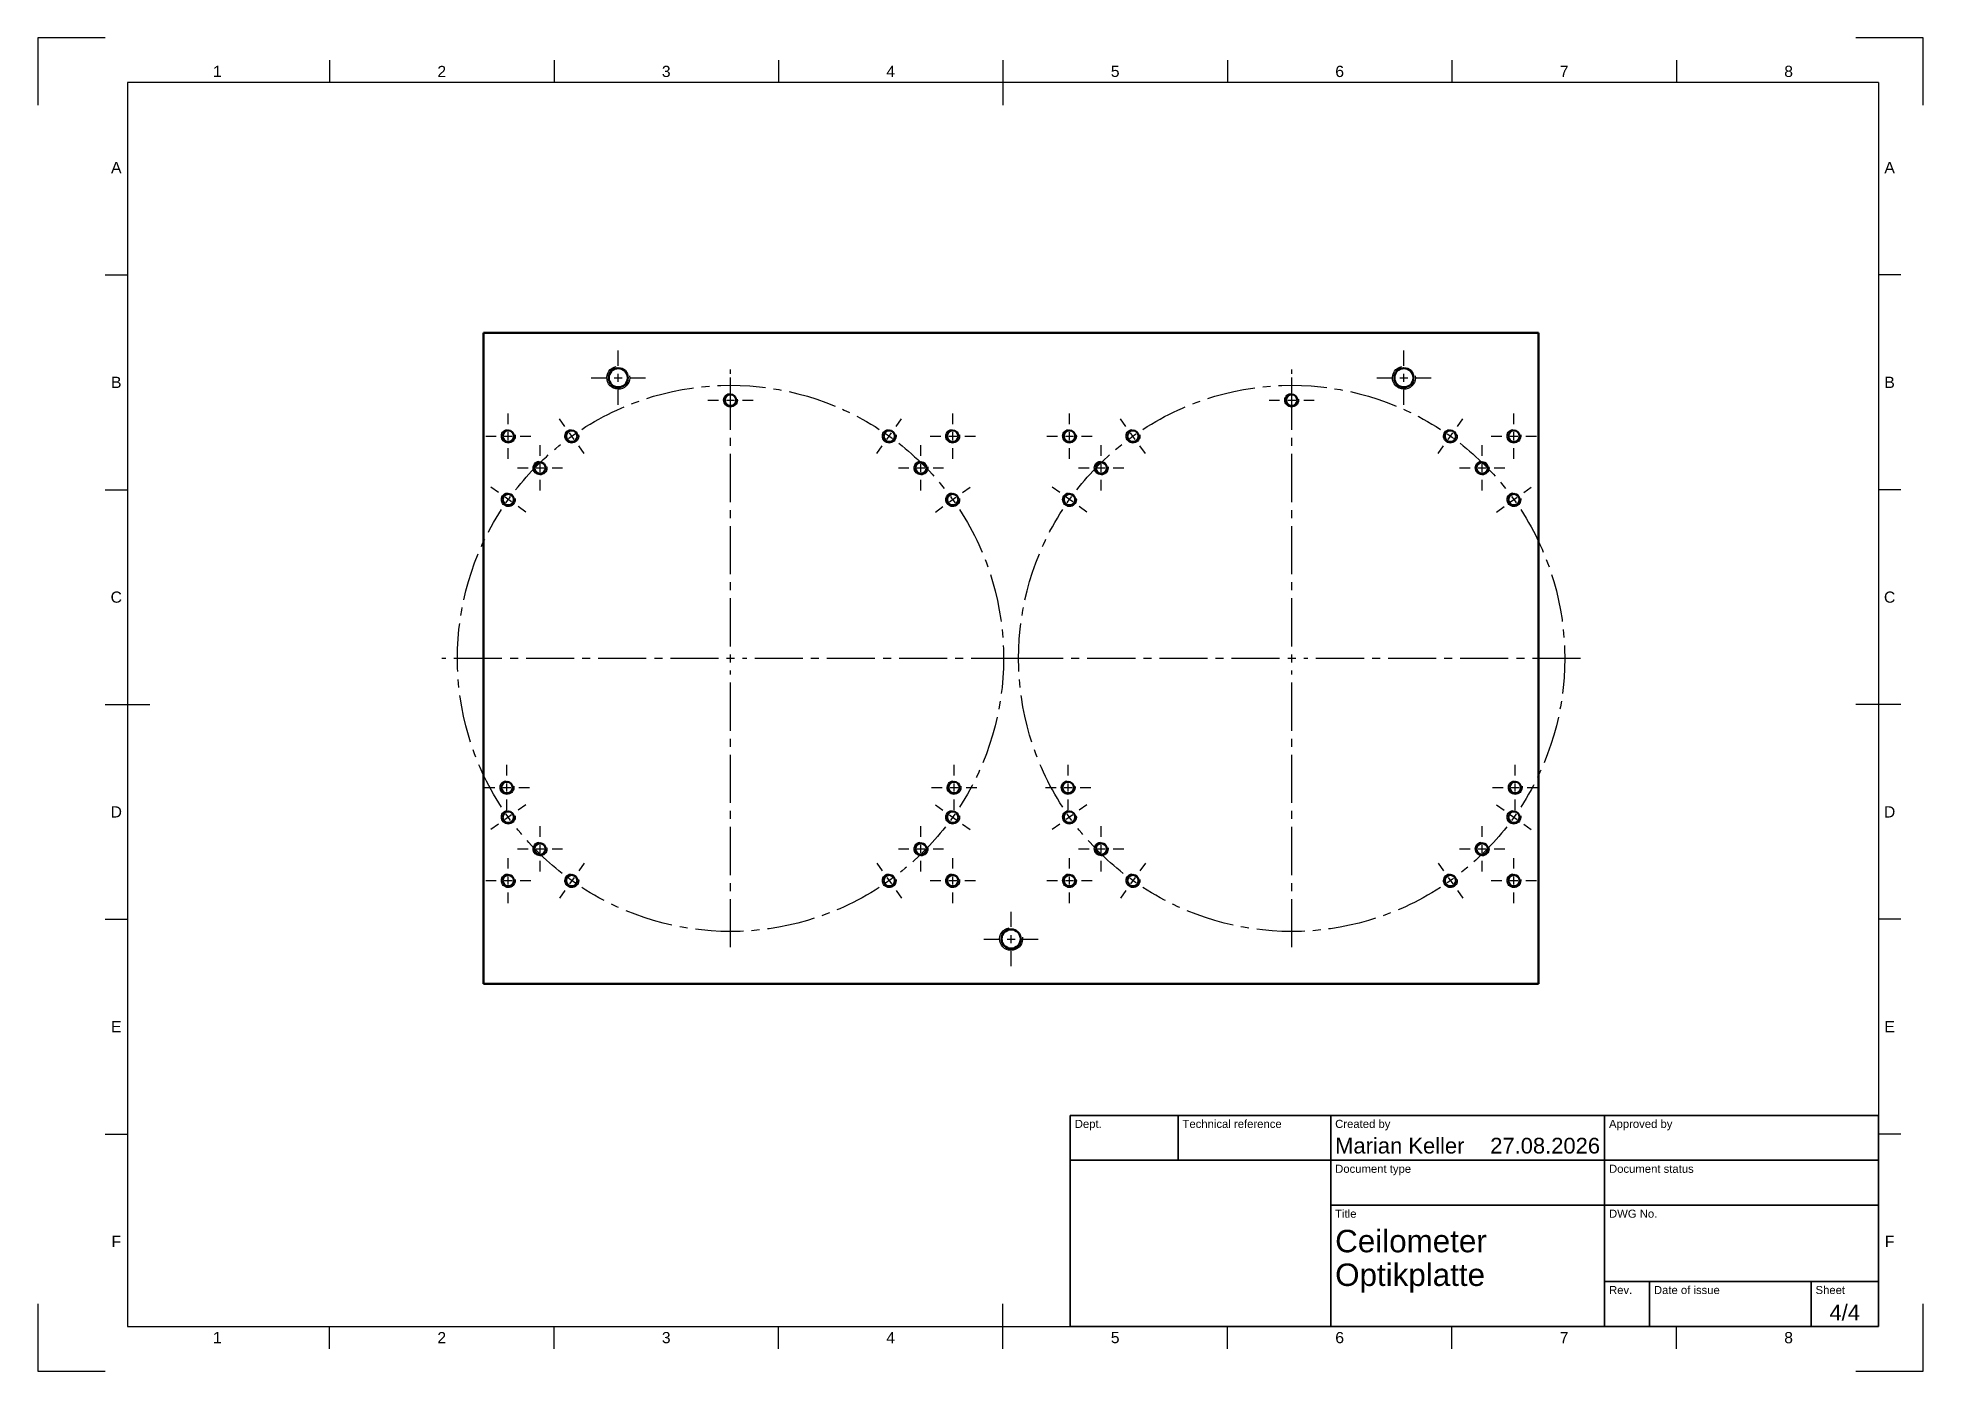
# Model space of a CAD drawing. Header units: millimetres. Extents: x 0 to 420, y 0 to 297.
import ezdxf
from ezdxf.enums import TextEntityAlignment as Align

# ---------------------------------------------------------------- set-up
doc = ezdxf.new("R2010")
doc.units = ezdxf.units.MM
doc.header["$LTSCALE"] = 0.75
doc.linetypes.add('CENTER2', pattern=[28.575, 19.05, -3.175, 3.175, -3.175])
for name, color, linetype, lineweight in [('BORDER', 7, 'Continuous', 25), ('Smart Centers', 7, 'CENTER2', 25), ('TITLEBLOCK', 7, 'Continuous', 35), ('Visible', 7, 'Continuous', 50), ('Visible Narrow', 7, 'Continuous', 25)]:
    doc.layers.add(name, color=color, linetype=linetype, lineweight=lineweight)
doc.styles.add('FusionTitle', font='arial.ttf')

# ---------------------------------------------------------------- blocks, each defined once
blk = doc.blocks.new('ISO_TITLEBLOCK')
at = {"layer": 'TITLEBLOCK'}
for p, q in [((0, 47), (-180, 47)), ((-180, 47), (-180, 0)), ((-156, 37), (-156, 47)), ((-122, 0), (-122, 47)), ((-61, 0), (-61, 47)), ((0, 0), (0, 47)), ((-180, 37), (0, 37)), ((-122, 27), (0, 27)), ((-61, 10), (0, 10)), ((-51, 0), (-51, 10)), ((-15, 0), (-15, 10)), ((-180, 0), (0, 0))]:
    blk.add_line(p, q, dxfattribs=at)
at = {"layer": 'TITLEBLOCK', "style": 'FusionTitle'}
for s, p in [('Dept.', (-179, 46)), ('Technical reference', (-155, 46)), ('Created by', (-121, 46)), ('Approved by', (-60, 46)), ('Document type', (-121, 36)), ('Document status', (-60, 36)), ('Title', (-121, 26)), ('DWG No.', (-60, 26)), ('Rev.', (-60, 9)), ('Date of issue', (-50, 9)), ('Sheet', (-14, 9))]:
    blk.add_text(s, height=1.8, dxfattribs=at).set_placement(p, align=Align.TOP_LEFT)
for tag, height, p in [('DEPT', 3.5, (-179, 42)), ('TECHNICAL_REFERENCE', 3.5, (-155, 42)), ('CREATED_BY', 3.5, (-121, 42)), ('APPROVED_BY', 3.5, (-60, 42)), ('DOCUMENT_TYPE', 3.5, (-121, 32)), ('DOCUMENT_STATUS', 3.5, (-60, 32)), ('TITLE_1', 5, (-121, 21.5)), ('TITLE_2', 5, (-121, 14)), ('TITLE_3', 5, (-121, 6.5)), ('DATE_OF_ISSUE', 3.5, (-50, 5))]:
    blk.add_attdef(tag, text='', height=height, dxfattribs=at).set_placement(p, align=Align.TOP_LEFT)
for tag, p in [('CREATED_DATE', (-62, 42)), ('APPROVED_DATE', (-0.99, 42))]:
    blk.add_attdef(tag, text='', height=3.5, dxfattribs=at).set_placement(p, align=Align.TOP_RIGHT)
for tag, height, p in [('DRAWING_NUMBER', 5, (-30.5, 19.75)), ('REV', 3.5, (-56, 4.85)), ('SHEET', 3.5, (-7.5, 4.85))]:
    blk.add_attdef(tag, text='', height=height, dxfattribs=at).set_placement(p, align=Align.TOP_CENTER)
blk = doc.blocks.new('ISO_A3_SHEET')
at = {"layer": 'BORDER'}
for p, q in [((65, 292), (65, 287)), ((115, 292), (115, 287)), ((165, 292), (165, 287)), ((215, 292), (215, 282)), ((265, 292), (265, 287)), ((315, 292), (315, 287)), ((365, 292), (365, 287)), ((410, 287), (20, 287)), ((20, 287), (20, 10)), ((410, 287), (410, 10)), ((15, 244.16666), (20, 244.16666)), ((415, 244.16666), (410, 244.16666)), ((15, 196.33333), (20, 196.33333)), ((415, 196.33333), (410, 196.33333)), ((15, 148.5), (25, 148.5)), ((415, 148.5), (405, 148.5)), ((15, 100.66667), (20, 100.66667)), ((415, 100.66667), (410, 100.66667)), ((15, 52.83334), (20, 52.83334)), ((415, 52.83334), (410, 52.83334)), ((215, 5), (215, 15)), ((20, 10), (410, 10)), ((65, 5), (65, 10)), ((115, 5), (115, 10)), ((165, 5), (165, 10)), ((265, 5), (265, 10)), ((315, 5), (315, 10)), ((365, 5), (365, 10))]:
    blk.add_line(p, q, dxfattribs=at)
at = {"layer": 'Defpoints'}
for p, q in [((15, 297), (0, 297)), ((0, 297), (0, 282)), ((420, 297), (405, 297)), ((420, 282), (420, 297)), ((0, 15), (0, 0)), ((420, 0), (420, 15)), ((0, 0), (15, 0)), ((405, 0), (420, 0))]:
    blk.add_line(p, q, dxfattribs=at)
at = {"layer": 'BORDER', "style": 'FusionTitle'}
for s, p in [('1', (40, 289.5)), ('2', (90, 289.5)), ('3', (140, 289.5)), ('4', (190, 289.5)), ('5', (240, 289.5)), ('6', (290, 289.5)), ('7', (340, 289.5)), ('8', (390, 289.5)), ('A', (17.5, 268.08333)), ('A', (412.5, 268.08333)), ('B', (17.5, 220.25)), ('B', (412.5, 220.25)), ('C', (17.5, 172.41667)), ('C', (412.5, 172.41667)), ('D', (17.5, 124.58334)), ('D', (412.5, 124.58334)), ('E', (17.5, 76.75001)), ('E', (412.5, 76.75001)), ('F', (17.5, 28.91668)), ('F', (412.5, 28.91668)), ('1', (40, 7.5)), ('2', (90, 7.5)), ('3', (140, 7.5)), ('4', (190, 7.5)), ('5', (240, 7.5)), ('6', (290, 7.5)), ('7', (340, 7.5)), ('8', (390, 7.5))]:
    blk.add_text(s, height=2.5, dxfattribs=at).set_placement(p, align=Align.MIDDLE)
blk = doc.blocks.new('*U4')
at = {"layer": 'Smart Centers', "color": 0, "ltscale": 0.75, "transparency": 16777216}
for p, q in [((0, 2.678906), (0, 5.03675)), ((-5.03675, 0), (-2.678906, 0)), ((2.678906, 0), (5.03675, 0)), ((0, -5.03675), (0, -2.678906))]:
    blk.add_line(p, q, dxfattribs=at)
at = {"layer": 'Smart Centers', "color": 0, "linetype": 'Continuous', "ltscale": 0.75, "transparency": 16777216}
for p, q in [((-0.892969, 0), (0.892969, 0)), ((0, -0.892969), (0, 0.892969))]:
    blk.add_line(p, q, dxfattribs=at)
blk = doc.blocks.new('*U5')
at = {"layer": 'Smart Centers', "color": 0, "ltscale": 0.75, "transparency": 16777216}
for p, q in [((0, 2.678906), (0, 5.03675)), ((-5.03675, 0), (-2.678906, 0)), ((2.678906, 0), (5.03675, 0)), ((0, -5.03675), (0, -2.678906))]:
    blk.add_line(p, q, dxfattribs=at)
at = {"layer": 'Smart Centers', "color": 0, "linetype": 'Continuous', "ltscale": 0.75, "transparency": 16777216}
for p, q in [((-0.892969, 0), (0.892969, 0)), ((0, -0.892969), (0, 0.892969))]:
    blk.add_line(p, q, dxfattribs=at)
blk = doc.blocks.new('*U6')
at = {"layer": 'Smart Centers', "color": 0, "ltscale": 0.75, "transparency": 16777216}
for p, q in [((0, 2.678906), (0, 5.03675)), ((-5.03675, 0), (-2.678906, 0)), ((2.678906, 0), (5.03675, 0)), ((0, -5.03675), (0, -2.678906))]:
    blk.add_line(p, q, dxfattribs=at)
at = {"layer": 'Smart Centers', "color": 0, "linetype": 'Continuous', "ltscale": 0.75, "transparency": 16777216}
for p, q in [((-0.892969, 0), (0.892969, 0)), ((0, -0.892969), (0, 0.892969))]:
    blk.add_line(p, q, dxfattribs=at)
blk = doc.blocks.new('*U7')
at = {"layer": 'Smart Centers', "color": 0, "ltscale": 0.75, "transparency": 16777216}
for p, q in [((0, 2.678906), (0, 5.03675)), ((-5.03675, 0), (-2.678906, 0)), ((2.678906, 0), (5.03675, 0)), ((0, -5.03675), (0, -2.678906))]:
    blk.add_line(p, q, dxfattribs=at)
at = {"layer": 'Smart Centers', "color": 0, "linetype": 'Continuous', "ltscale": 0.75, "transparency": 16777216}
for p, q in [((-0.892969, 0), (0.892969, 0)), ((0, -0.892969), (0, 0.892969))]:
    blk.add_line(p, q, dxfattribs=at)
blk = doc.blocks.new('*U8')
at = {"layer": 'Smart Centers', "color": 0, "ltscale": 0.75, "transparency": 16777216}
for p, q in [((0, 2.678906), (0, 5.03675)), ((-5.03675, 0), (-2.678906, 0)), ((2.678906, 0), (5.03675, 0)), ((0, -5.03675), (0, -2.678906))]:
    blk.add_line(p, q, dxfattribs=at)
at = {"layer": 'Smart Centers', "color": 0, "linetype": 'Continuous', "ltscale": 0.75, "transparency": 16777216}
for p, q in [((-0.892969, 0), (0.892969, 0)), ((0, -0.892969), (0, 0.892969))]:
    blk.add_line(p, q, dxfattribs=at)
blk = doc.blocks.new('*U9')
at = {"layer": 'Smart Centers', "color": 0, "ltscale": 0.75, "transparency": 16777216}
for p, q in [((0, 2.678906), (0, 5.03675)), ((-5.03675, 0), (-2.678906, 0)), ((2.678906, 0), (5.03675, 0)), ((0, -5.03675), (0, -2.678906))]:
    blk.add_line(p, q, dxfattribs=at)
at = {"layer": 'Smart Centers', "color": 0, "linetype": 'Continuous', "ltscale": 0.75, "transparency": 16777216}
for p, q in [((-0.892969, 0), (0.892969, 0)), ((0, -0.892969), (0, 0.892969))]:
    blk.add_line(p, q, dxfattribs=at)
blk = doc.blocks.new('*U10')
at = {"layer": 'Smart Centers', "color": 0, "ltscale": 0.75, "transparency": 16777216}
for p, q in [((0, 2.678906), (0, 5.03675)), ((-5.03675, 0), (-2.678906, 0)), ((2.678906, 0), (5.03675, 0)), ((0, -5.03675), (0, -2.678906))]:
    blk.add_line(p, q, dxfattribs=at)
at = {"layer": 'Smart Centers', "color": 0, "linetype": 'Continuous', "ltscale": 0.75, "transparency": 16777216}
for p, q in [((-0.892969, 0), (0.892969, 0)), ((0, -0.892969), (0, 0.892969))]:
    blk.add_line(p, q, dxfattribs=at)
blk = doc.blocks.new('*U11')
at = {"layer": 'Smart Centers', "color": 0, "ltscale": 0.75, "transparency": 16777216}
for p, q in [((0, 2.678906), (0, 5.03675)), ((-5.03675, 0), (-2.678906, 0)), ((2.678906, 0), (5.03675, 0)), ((0, -5.03675), (0, -2.678906))]:
    blk.add_line(p, q, dxfattribs=at)
at = {"layer": 'Smart Centers', "color": 0, "linetype": 'Continuous', "ltscale": 0.75, "transparency": 16777216}
for p, q in [((-0.892969, 0), (0.892969, 0)), ((0, -0.892969), (0, 0.892969))]:
    blk.add_line(p, q, dxfattribs=at)
blk = doc.blocks.new('*U12')
at = {"layer": 'Smart Centers', "color": 0, "ltscale": 0.75, "transparency": 16777216}
for p, q in [((0, 2.678906), (0, 5.03675)), ((-5.03675, 0), (-2.678906, 0)), ((2.678906, 0), (5.03675, 0)), ((0, -5.03675), (0, -2.678906))]:
    blk.add_line(p, q, dxfattribs=at)
at = {"layer": 'Smart Centers', "color": 0, "linetype": 'Continuous', "ltscale": 0.75, "transparency": 16777216}
for p, q in [((-0.892969, 0), (0.892969, 0)), ((0, -0.892969), (0, 0.892969))]:
    blk.add_line(p, q, dxfattribs=at)
blk = doc.blocks.new('*U13')
at = {"layer": 'Smart Centers', "color": 0, "ltscale": 0.75, "transparency": 16777216}
for p, q in [((0, 2.678906), (0, 5.03675)), ((-5.03675, 0), (-2.678906, 0)), ((2.678906, 0), (5.03675, 0)), ((0, -5.03675), (0, -2.678906))]:
    blk.add_line(p, q, dxfattribs=at)
at = {"layer": 'Smart Centers', "color": 0, "linetype": 'Continuous', "ltscale": 0.75, "transparency": 16777216}
for p, q in [((-0.892969, 0), (0.892969, 0)), ((0, -0.892969), (0, 0.892969))]:
    blk.add_line(p, q, dxfattribs=at)
blk = doc.blocks.new('*U14')
at = {"layer": 'Smart Centers', "color": 0, "ltscale": 0.75, "transparency": 16777216}
for p, q in [((0, 2.678906), (0, 5.03675)), ((-5.03675, 0), (-2.678906, 0)), ((2.678906, 0), (5.03675, 0)), ((0, -5.03675), (0, -2.678906))]:
    blk.add_line(p, q, dxfattribs=at)
at = {"layer": 'Smart Centers', "color": 0, "linetype": 'Continuous', "ltscale": 0.75, "transparency": 16777216}
for p, q in [((-0.892969, 0), (0.892969, 0)), ((0, -0.892969), (0, 0.892969))]:
    blk.add_line(p, q, dxfattribs=at)
blk = doc.blocks.new('*U15')
at = {"layer": 'Smart Centers', "color": 0, "ltscale": 0.75, "transparency": 16777216}
for p, q in [((0, 2.678906), (0, 5.03675)), ((-5.03675, 0), (-2.678906, 0)), ((2.678906, 0), (5.03675, 0)), ((0, -5.03675), (0, -2.678906))]:
    blk.add_line(p, q, dxfattribs=at)
at = {"layer": 'Smart Centers', "color": 0, "linetype": 'Continuous', "ltscale": 0.75, "transparency": 16777216}
for p, q in [((-0.892969, 0), (0.892969, 0)), ((0, -0.892969), (0, 0.892969))]:
    blk.add_line(p, q, dxfattribs=at)
blk = doc.blocks.new('*U16')
at = {"layer": 'Smart Centers', "color": 0, "ltscale": 0.75, "transparency": 16777216}
for p, q in [((0, 2.678906), (0, 5.03675)), ((-5.03675, 0), (-2.678906, 0)), ((2.678906, 0), (5.03675, 0)), ((0, -5.03675), (0, -2.678906))]:
    blk.add_line(p, q, dxfattribs=at)
at = {"layer": 'Smart Centers', "color": 0, "linetype": 'Continuous', "ltscale": 0.75, "transparency": 16777216}
for p, q in [((-0.892969, 0), (0.892969, 0)), ((0, -0.892969), (0, 0.892969))]:
    blk.add_line(p, q, dxfattribs=at)
blk = doc.blocks.new('*U17')
at = {"layer": 'Smart Centers', "color": 0, "ltscale": 0.75, "transparency": 16777216}
for p, q in [((0, 2.678906), (0, 5.03675)), ((-5.03675, 0), (-2.678906, 0)), ((2.678906, 0), (5.03675, 0)), ((0, -5.03675), (0, -2.678906))]:
    blk.add_line(p, q, dxfattribs=at)
at = {"layer": 'Smart Centers', "color": 0, "linetype": 'Continuous', "ltscale": 0.75, "transparency": 16777216}
for p, q in [((-0.892969, 0), (0.892969, 0)), ((0, -0.892969), (0, 0.892969))]:
    blk.add_line(p, q, dxfattribs=at)
blk = doc.blocks.new('*U18')
at = {"layer": 'Smart Centers', "color": 0, "ltscale": 0.75, "transparency": 16777216}
for p, q in [((0, 2.678906), (0, 5.03675)), ((-5.03675, 0), (-2.678906, 0)), ((2.678906, 0), (5.03675, 0)), ((0, -5.03675), (0, -2.678906))]:
    blk.add_line(p, q, dxfattribs=at)
at = {"layer": 'Smart Centers', "color": 0, "linetype": 'Continuous', "ltscale": 0.75, "transparency": 16777216}
for p, q in [((-0.892969, 0), (0.892969, 0)), ((0, -0.892969), (0, 0.892969))]:
    blk.add_line(p, q, dxfattribs=at)
blk = doc.blocks.new('*U19')
at = {"layer": 'Smart Centers', "color": 0, "ltscale": 0.75, "transparency": 16777216}
for p, q in [((0, 2.678906), (0, 5.03675)), ((-5.03675, 0), (-2.678906, 0)), ((2.678906, 0), (5.03675, 0)), ((0, -5.03675), (0, -2.678906))]:
    blk.add_line(p, q, dxfattribs=at)
at = {"layer": 'Smart Centers', "color": 0, "linetype": 'Continuous', "ltscale": 0.75, "transparency": 16777216}
for p, q in [((-0.892969, 0), (0.892969, 0)), ((0, -0.892969), (0, 0.892969))]:
    blk.add_line(p, q, dxfattribs=at)
blk = doc.blocks.new('*U20')
at = {"layer": 'Smart Centers', "color": 0, "ltscale": 0.75, "transparency": 16777216}
for p, q in [((0, 2.678906), (0, 5.03675)), ((-5.03675, 0), (-2.678906, 0)), ((2.678906, 0), (5.03675, 0)), ((0, -5.03675), (0, -2.678906))]:
    blk.add_line(p, q, dxfattribs=at)
at = {"layer": 'Smart Centers', "color": 0, "linetype": 'Continuous', "ltscale": 0.75, "transparency": 16777216}
for p, q in [((-0.892969, 0), (0.892969, 0)), ((0, -0.892969), (0, 0.892969))]:
    blk.add_line(p, q, dxfattribs=at)
blk = doc.blocks.new('*U21')
at = {"layer": 'Smart Centers', "color": 0, "ltscale": 0.75, "transparency": 16777216}
for p, q in [((0, 2.678906), (0, 5.03675)), ((-5.03675, 0), (-2.678906, 0)), ((2.678906, 0), (5.03675, 0)), ((0, -5.03675), (0, -2.678906))]:
    blk.add_line(p, q, dxfattribs=at)
at = {"layer": 'Smart Centers', "color": 0, "linetype": 'Continuous', "ltscale": 0.75, "transparency": 16777216}
for p, q in [((-0.892969, 0), (0.892969, 0)), ((0, -0.892969), (0, 0.892969))]:
    blk.add_line(p, q, dxfattribs=at)
blk = doc.blocks.new('*U22')
at = {"layer": 'Smart Centers', "color": 0, "ltscale": 0.75, "transparency": 16777216}
for p, q in [((0, 2.678906), (0, 5.03675)), ((-5.03675, 0), (-2.678906, 0)), ((2.678906, 0), (5.03675, 0)), ((0, -5.03675), (0, -2.678906))]:
    blk.add_line(p, q, dxfattribs=at)
at = {"layer": 'Smart Centers', "color": 0, "linetype": 'Continuous', "ltscale": 0.75, "transparency": 16777216}
for p, q in [((-0.892969, 0), (0.892969, 0)), ((0, -0.892969), (0, 0.892969))]:
    blk.add_line(p, q, dxfattribs=at)
blk = doc.blocks.new('*U23')
at = {"layer": 'Smart Centers', "color": 0, "ltscale": 0.75, "transparency": 16777216}
for p, q in [((0, 2.678906), (0, 5.03675)), ((-5.03675, 0), (-2.678906, 0)), ((2.678906, 0), (5.03675, 0)), ((0, -5.03675), (0, -2.678906))]:
    blk.add_line(p, q, dxfattribs=at)
at = {"layer": 'Smart Centers', "color": 0, "linetype": 'Continuous', "ltscale": 0.75, "transparency": 16777216}
for p, q in [((-0.892969, 0), (0.892969, 0)), ((0, -0.892969), (0, 0.892969))]:
    blk.add_line(p, q, dxfattribs=at)
blk = doc.blocks.new('*U24')
at = {"layer": 'Smart Centers', "color": 0, "ltscale": 0.75, "transparency": 16777216}
for p, q in [((0, 2.678906), (0, 5.03675)), ((-5.03675, 0), (-2.678906, 0)), ((2.678906, 0), (5.03675, 0)), ((0, -5.03675), (0, -2.678906))]:
    blk.add_line(p, q, dxfattribs=at)
at = {"layer": 'Smart Centers', "color": 0, "linetype": 'Continuous', "ltscale": 0.75, "transparency": 16777216}
for p, q in [((-0.892969, 0), (0.892969, 0)), ((0, -0.892969), (0, 0.892969))]:
    blk.add_line(p, q, dxfattribs=at)
blk = doc.blocks.new('*U25')
at = {"layer": 'Smart Centers', "color": 0, "ltscale": 0.75, "transparency": 16777216}
for p, q in [((0, 2.678906), (0, 5.03675)), ((-5.03675, 0), (-2.678906, 0)), ((2.678906, 0), (5.03675, 0)), ((0, -5.03675), (0, -2.678906))]:
    blk.add_line(p, q, dxfattribs=at)
at = {"layer": 'Smart Centers', "color": 0, "linetype": 'Continuous', "ltscale": 0.75, "transparency": 16777216}
for p, q in [((-0.892969, 0), (0.892969, 0)), ((0, -0.892969), (0, 0.892969))]:
    blk.add_line(p, q, dxfattribs=at)
blk = doc.blocks.new('*U26')
at = {"layer": 'Smart Centers', "color": 0, "ltscale": 0.75, "transparency": 16777216}
for p, q in [((0, 2.678906), (0, 6.0495)), ((-6.0495, 0), (-2.678906, 0)), ((2.678906, 0), (6.0495, 0)), ((0, -6.0495), (0, -2.678906))]:
    blk.add_line(p, q, dxfattribs=at)
at = {"layer": 'Smart Centers', "color": 0, "linetype": 'Continuous', "ltscale": 0.75, "transparency": 16777216}
for p, q in [((-0.892969, 0), (0.892969, 0)), ((0, -0.892969), (0, 0.892969))]:
    blk.add_line(p, q, dxfattribs=at)
blk = doc.blocks.new('*U27')
at = {"layer": 'Smart Centers', "color": 0, "ltscale": 0.75, "transparency": 16777216}
for p, q in [((0, 2.678906), (0, 6.0495)), ((-6.0495, 0), (-2.678906, 0)), ((2.678906, 0), (6.0495, 0)), ((0, -6.0495), (0, -2.678906))]:
    blk.add_line(p, q, dxfattribs=at)
at = {"layer": 'Smart Centers', "color": 0, "linetype": 'Continuous', "ltscale": 0.75, "transparency": 16777216}
for p, q in [((-0.892969, 0), (0.892969, 0)), ((0, -0.892969), (0, 0.892969))]:
    blk.add_line(p, q, dxfattribs=at)
blk = doc.blocks.new('*U28')
at = {"layer": 'Smart Centers', "color": 0, "ltscale": 0.75, "transparency": 16777216}
for p, q in [((0, 2.678906), (0, 6.0495)), ((-6.0495, 0), (-2.678906, 0)), ((2.678906, 0), (6.0495, 0)), ((0, -6.0495), (0, -2.678906))]:
    blk.add_line(p, q, dxfattribs=at)
at = {"layer": 'Smart Centers', "color": 0, "linetype": 'Continuous', "ltscale": 0.75, "transparency": 16777216}
for p, q in [((-0.892969, 0), (0.892969, 0)), ((0, -0.892969), (0, 0.892969))]:
    blk.add_line(p, q, dxfattribs=at)
blk = doc.blocks.new('*U29')
at = {"layer": 'Smart Centers', "color": 0, "ltscale": 0.75, "transparency": 16777216}
for p, q in [((-51.67739, 36.912422), (-53.369829, 38.121306)), ((-45.625121, 32.589372), (-47.317559, 33.798256))]:
    blk.add_line(p, q, dxfattribs=at)
at = {"layer": 'Smart Centers', "color": 0, "linetype": 'Continuous', "ltscale": 0.75, "transparency": 16777216}
blk.add_line((-48.770836, 34.836312), (-50.224113, 35.874367), dxfattribs=at)
at = {"layer": 'Smart Centers', "color": 0, "linetype": 'Continuous', "ltscale": 0.75, "transparency": 16777216, "extrusion": (0, 0, -1)}
blk.add_arc((0, 0), 60.827625, 34.69655, 36.378805, dxfattribs=at)
blk = doc.blocks.new('*U30')
at = {"layer": 'Smart Centers', "color": 0, "ltscale": 0.75, "transparency": 16777216}
for p, q in [((32.589372, -45.625121), (33.798256, -47.317559)), ((36.912422, -51.67739), (38.121306, -53.369829))]:
    blk.add_line(p, q, dxfattribs=at)
at = {"layer": 'Smart Centers', "color": 0, "linetype": 'Continuous', "ltscale": 0.75, "transparency": 16777216}
blk.add_line((34.836312, -48.770836), (35.874367, -50.224113), dxfattribs=at)
at = {"layer": 'Smart Centers', "color": 0, "linetype": 'Continuous', "ltscale": 0.75, "transparency": 16777216, "extrusion": (0, 0, -1)}
blk.add_arc((0, 0), 60.827625, 233.621195, 235.30345, dxfattribs=at)
blk = doc.blocks.new('*U31')
at = {"layer": 'Smart Centers', "color": 0, "ltscale": 0.75, "transparency": 16777216}
for p, q in [((36.912422, 51.67739), (38.121306, 53.369829)), ((32.589372, 45.625121), (33.798256, 47.317559))]:
    blk.add_line(p, q, dxfattribs=at)
at = {"layer": 'Smart Centers', "color": 0, "linetype": 'Continuous', "ltscale": 0.75, "transparency": 16777216}
blk.add_line((34.836312, 48.770836), (35.874367, 50.224113), dxfattribs=at)
at = {"layer": 'Smart Centers', "color": 0, "linetype": 'Continuous', "ltscale": 0.75, "transparency": 16777216, "extrusion": (0, 0, -1)}
blk.add_arc((0, 0), 60.827625, 124.69655, 126.378805, dxfattribs=at)
blk = doc.blocks.new('*U32')
at = {"layer": 'Smart Centers', "color": 0, "ltscale": 0.75, "transparency": 16777216}
for p, q in [((-36.912422, 51.67739), (-38.121306, 53.369829)), ((-32.589372, 45.625121), (-33.798256, 47.317559))]:
    blk.add_line(p, q, dxfattribs=at)
at = {"layer": 'Smart Centers', "color": 0, "linetype": 'Continuous', "ltscale": 0.75, "transparency": 16777216}
blk.add_line((-34.836312, 48.770836), (-35.874367, 50.224113), dxfattribs=at)
at = {"layer": 'Smart Centers', "color": 0, "linetype": 'Continuous', "ltscale": 0.75, "transparency": 16777216, "extrusion": (0, 0, -1)}
blk.add_arc((0, 0), 60.827625, 53.621195, 55.30345, dxfattribs=at)
blk = doc.blocks.new('*U33')
at = {"layer": 'Smart Centers', "color": 0, "ltscale": 0.75, "transparency": 16777216}
for p, q in [((-45.625121, -32.589372), (-47.317559, -33.798256)), ((-51.67739, -36.912422), (-53.369829, -38.121306))]:
    blk.add_line(p, q, dxfattribs=at)
at = {"layer": 'Smart Centers', "color": 0, "linetype": 'Continuous', "ltscale": 0.75, "transparency": 16777216}
blk.add_line((-48.770836, -34.836312), (-50.224113, -35.874367), dxfattribs=at)
at = {"layer": 'Smart Centers', "color": 0, "linetype": 'Continuous', "ltscale": 0.75, "transparency": 16777216, "extrusion": (0, 0, -1)}
blk.add_arc((0, 0), 60.827625, 323.621195, 325.30345, dxfattribs=at)
blk = doc.blocks.new('*U34')
at = {"layer": 'Smart Centers', "color": 0, "ltscale": 0.75, "transparency": 16777216}
for p, q in [((-32.589372, -45.625121), (-33.798256, -47.317559)), ((-36.912422, -51.67739), (-38.121306, -53.369829))]:
    blk.add_line(p, q, dxfattribs=at)
at = {"layer": 'Smart Centers', "color": 0, "linetype": 'Continuous', "ltscale": 0.75, "transparency": 16777216}
blk.add_line((-34.836312, -48.770836), (-35.874367, -50.224113), dxfattribs=at)
at = {"layer": 'Smart Centers', "color": 0, "linetype": 'Continuous', "ltscale": 0.75, "transparency": 16777216, "extrusion": (0, 0, -1)}
blk.add_arc((0, 0), 60.827625, 304.69655, 306.378805, dxfattribs=at)
blk = doc.blocks.new('*U35')
at = {"layer": 'Smart Centers', "color": 0, "ltscale": 0.75, "transparency": 16777216}
for p, q in [((51.67739, 36.912422), (53.369829, 38.121306)), ((45.625121, 32.589372), (47.317559, 33.798256))]:
    blk.add_line(p, q, dxfattribs=at)
at = {"layer": 'Smart Centers', "color": 0, "linetype": 'Continuous', "ltscale": 0.75, "transparency": 16777216}
blk.add_line((48.770836, 34.836312), (50.224113, 35.874367), dxfattribs=at)
at = {"layer": 'Smart Centers', "color": 0, "linetype": 'Continuous', "ltscale": 0.75, "transparency": 16777216, "extrusion": (0, 0, -1)}
blk.add_arc((0, 0), 60.827625, 143.621195, 145.30345, dxfattribs=at)
blk = doc.blocks.new('*U36')
at = {"layer": 'Smart Centers', "color": 0, "ltscale": 0.75, "transparency": 16777216}
for p, q in [((45.625121, -32.589372), (47.317559, -33.798256)), ((51.67739, -36.912422), (53.369829, -38.121306))]:
    blk.add_line(p, q, dxfattribs=at)
at = {"layer": 'Smart Centers', "color": 0, "linetype": 'Continuous', "ltscale": 0.75, "transparency": 16777216}
blk.add_line((48.770836, -34.836312), (50.224113, -35.874367), dxfattribs=at)
at = {"layer": 'Smart Centers', "color": 0, "linetype": 'Continuous', "ltscale": 0.75, "transparency": 16777216, "extrusion": (0, 0, -1)}
blk.add_arc((0, 0), 60.827625, 214.69655, 216.378805, dxfattribs=at)
blk = doc.blocks.new('*U37')
at = {"layer": 'Smart Centers', "color": 0, "ltscale": 0.75, "transparency": 16777216}
for p, q in [((0, 2.678906), (0, 64.327625)), ((-2.678906, 0), (-64.327625, 0)), ((64.327625, 0), (2.678906, 0)), ((0, -64.327625), (0, -2.678906))]:
    blk.add_line(p, q, dxfattribs=at)
at = {"layer": 'Smart Centers', "color": 0, "linetype": 'Continuous', "ltscale": 0.75, "transparency": 16777216}
for p, q in [((0.892969, 0), (-0.892969, 0)), ((0, -0.892969), (0, 0.892969))]:
    blk.add_line(p, q, dxfattribs=at)
blk = doc.blocks.new('*U38')
at = {"layer": 'Smart Centers', "color": 0, "ltscale": 0.75, "transparency": 16777216, "extrusion": (0, 0, -1)}
for start, end in [(56.9859, 123.0141), (38.0612, 51.9388), (128.0612, 141.9388), (326.9859, 33.0141), (146.9859, 213.0141), (308.0612, 321.9388), (218.0612, 231.9388), (236.9859, 303.0141)]:
    blk.add_arc((0, 0), 60.83, start, end, dxfattribs=at)
at = {"layer": 'Smart Centers', "color": 0, "ltscale": 0.75, "transparency": 16777216}
for name in ['*U37', '*U32', '*U31', '*U29', '*U35', '*U33', '*U36', '*U34', '*U30']:
    blk.add_blockref(name, (0, 0), dxfattribs=at)
blk = doc.blocks.new('*U39')
at = {"layer": 'Smart Centers', "color": 0, "ltscale": 0.75, "transparency": 16777216}
for p, q in [((-45.625121, -32.589372), (-47.317559, -33.798256)), ((-51.67739, -36.912422), (-53.369829, -38.121306))]:
    blk.add_line(p, q, dxfattribs=at)
at = {"layer": 'Smart Centers', "color": 0, "linetype": 'Continuous', "ltscale": 0.75, "transparency": 16777216}
blk.add_line((-48.770836, -34.836312), (-50.224113, -35.874367), dxfattribs=at)
at = {"layer": 'Smart Centers', "color": 0, "linetype": 'Continuous', "ltscale": 0.75, "transparency": 16777216, "extrusion": (0, 0, -1)}
blk.add_arc((0, 0), 60.827625, 323.621195, 325.30345, dxfattribs=at)
blk = doc.blocks.new('*U40')
at = {"layer": 'Smart Centers', "color": 0, "ltscale": 0.75, "transparency": 16777216}
for p, q in [((-32.589372, -45.625121), (-33.798256, -47.317559)), ((-36.912422, -51.67739), (-38.121306, -53.369829))]:
    blk.add_line(p, q, dxfattribs=at)
at = {"layer": 'Smart Centers', "color": 0, "linetype": 'Continuous', "ltscale": 0.75, "transparency": 16777216}
blk.add_line((-34.836312, -48.770836), (-35.874367, -50.224113), dxfattribs=at)
at = {"layer": 'Smart Centers', "color": 0, "linetype": 'Continuous', "ltscale": 0.75, "transparency": 16777216, "extrusion": (0, 0, -1)}
blk.add_arc((0, 0), 60.827625, 304.69655, 306.378805, dxfattribs=at)
blk = doc.blocks.new('*U41')
at = {"layer": 'Smart Centers', "color": 0, "ltscale": 0.75, "transparency": 16777216}
for p, q in [((45.625121, -32.589372), (47.317559, -33.798256)), ((51.67739, -36.912422), (53.369829, -38.121306))]:
    blk.add_line(p, q, dxfattribs=at)
at = {"layer": 'Smart Centers', "color": 0, "linetype": 'Continuous', "ltscale": 0.75, "transparency": 16777216}
blk.add_line((48.770836, -34.836312), (50.224113, -35.874367), dxfattribs=at)
at = {"layer": 'Smart Centers', "color": 0, "linetype": 'Continuous', "ltscale": 0.75, "transparency": 16777216, "extrusion": (0, 0, -1)}
blk.add_arc((0, 0), 60.827625, 214.69655, 216.378805, dxfattribs=at)
blk = doc.blocks.new('*U42')
at = {"layer": 'Smart Centers', "color": 0, "ltscale": 0.75, "transparency": 16777216}
for p, q in [((-51.67739, 36.912422), (-53.369829, 38.121306)), ((-45.625121, 32.589372), (-47.317559, 33.798256))]:
    blk.add_line(p, q, dxfattribs=at)
at = {"layer": 'Smart Centers', "color": 0, "linetype": 'Continuous', "ltscale": 0.75, "transparency": 16777216}
blk.add_line((-48.770836, 34.836312), (-50.224113, 35.874367), dxfattribs=at)
at = {"layer": 'Smart Centers', "color": 0, "linetype": 'Continuous', "ltscale": 0.75, "transparency": 16777216, "extrusion": (0, 0, -1)}
blk.add_arc((0, 0), 60.827625, 34.69655, 36.378805, dxfattribs=at)
blk = doc.blocks.new('*U43')
at = {"layer": 'Smart Centers', "color": 0, "ltscale": 0.75, "transparency": 16777216}
for p, q in [((51.67739, 36.912422), (53.369829, 38.121306)), ((45.625121, 32.589372), (47.317559, 33.798256))]:
    blk.add_line(p, q, dxfattribs=at)
at = {"layer": 'Smart Centers', "color": 0, "linetype": 'Continuous', "ltscale": 0.75, "transparency": 16777216}
blk.add_line((48.770836, 34.836312), (50.224113, 35.874367), dxfattribs=at)
at = {"layer": 'Smart Centers', "color": 0, "linetype": 'Continuous', "ltscale": 0.75, "transparency": 16777216, "extrusion": (0, 0, -1)}
blk.add_arc((0, 0), 60.827625, 143.621195, 145.30345, dxfattribs=at)
blk = doc.blocks.new('*U44')
at = {"layer": 'Smart Centers', "color": 0, "ltscale": 0.75, "transparency": 16777216}
for p, q in [((36.912422, 51.67739), (38.121306, 53.369829)), ((32.589372, 45.625121), (33.798256, 47.317559))]:
    blk.add_line(p, q, dxfattribs=at)
at = {"layer": 'Smart Centers', "color": 0, "linetype": 'Continuous', "ltscale": 0.75, "transparency": 16777216}
blk.add_line((34.836312, 48.770836), (35.874367, 50.224113), dxfattribs=at)
at = {"layer": 'Smart Centers', "color": 0, "linetype": 'Continuous', "ltscale": 0.75, "transparency": 16777216, "extrusion": (0, 0, -1)}
blk.add_arc((0, 0), 60.827625, 124.69655, 126.378805, dxfattribs=at)
blk = doc.blocks.new('*U45')
at = {"layer": 'Smart Centers', "color": 0, "ltscale": 0.75, "transparency": 16777216}
for p, q in [((-36.912422, 51.67739), (-38.121306, 53.369829)), ((-32.589372, 45.625121), (-33.798256, 47.317559))]:
    blk.add_line(p, q, dxfattribs=at)
at = {"layer": 'Smart Centers', "color": 0, "linetype": 'Continuous', "ltscale": 0.75, "transparency": 16777216}
blk.add_line((-34.836312, 48.770836), (-35.874367, 50.224113), dxfattribs=at)
at = {"layer": 'Smart Centers', "color": 0, "linetype": 'Continuous', "ltscale": 0.75, "transparency": 16777216, "extrusion": (0, 0, -1)}
blk.add_arc((0, 0), 60.827625, 53.621195, 55.30345, dxfattribs=at)
blk = doc.blocks.new('*U46')
at = {"layer": 'Smart Centers', "color": 0, "ltscale": 0.75, "transparency": 16777216}
for p, q in [((32.589372, -45.625121), (33.798256, -47.317559)), ((36.912422, -51.67739), (38.121306, -53.369829))]:
    blk.add_line(p, q, dxfattribs=at)
at = {"layer": 'Smart Centers', "color": 0, "linetype": 'Continuous', "ltscale": 0.75, "transparency": 16777216}
blk.add_line((34.836312, -48.770836), (35.874367, -50.224113), dxfattribs=at)
at = {"layer": 'Smart Centers', "color": 0, "linetype": 'Continuous', "ltscale": 0.75, "transparency": 16777216, "extrusion": (0, 0, -1)}
blk.add_arc((0, 0), 60.827625, 233.621195, 235.30345, dxfattribs=at)
blk = doc.blocks.new('*U47')
at = {"layer": 'Smart Centers', "color": 0, "ltscale": 0.75, "transparency": 16777216}
for p, q in [((0, 2.678906), (0, 64.327625)), ((-2.678906, 0), (-64.327625, 0)), ((64.327625, 0), (2.678906, 0)), ((0, -64.327625), (0, -2.678906))]:
    blk.add_line(p, q, dxfattribs=at)
at = {"layer": 'Smart Centers', "color": 0, "linetype": 'Continuous', "ltscale": 0.75, "transparency": 16777216}
for p, q in [((0.892969, 0), (-0.892969, 0)), ((0, -0.892969), (0, 0.892969))]:
    blk.add_line(p, q, dxfattribs=at)
blk = doc.blocks.new('*U48')
at = {"layer": 'Smart Centers', "color": 0, "ltscale": 0.75, "transparency": 16777216, "extrusion": (0, 0, -1)}
for start, end in [(56.9859, 123.0141), (38.0612, 51.9388), (128.0612, 141.9388), (326.9859, 33.0141), (146.9859, 213.0141), (308.0612, 321.9388), (218.0612, 231.9388), (236.9859, 303.0141)]:
    blk.add_arc((0, 0), 60.83, start, end, dxfattribs=at)
at = {"layer": 'Smart Centers', "color": 0, "ltscale": 0.75, "transparency": 16777216}
for name in ['*U47', '*U45', '*U44', '*U42', '*U43', '*U39', '*U41', '*U40', '*U46']:
    blk.add_blockref(name, (0, 0), dxfattribs=at)

msp = doc.modelspace()

# ---------------------------------------------------------------- linework, layer by layer
at = {"layer": 'Visible', "extrusion": (-1e-16, -1, 0)}
for p, q in [((99.316135, 231.270632), (99.316135, 86.270632)), ((334.316135, 231.270632), (99.316135, 231.270632)), ((334.316135, 86.270632), (334.316135, 231.270632)), ((99.316135, 86.270632), (334.316135, 86.270632))]:
    msp.add_line(p, q, dxfattribs=at)
at = {"layer": 'Visible', "extrusion": (0, 0, -1)}
for centre, radius in [((-129.316135, 221.270632), 2.1315), ((-304.316135, 221.270632), 2.1315), ((-154.316135, 216.270632), 1.25875), ((-279.316135, 216.270632), 1.25875), ((-104.81866, 208.268107), 1.25875), ((-118.960796, 208.268107), 1.25875), ((-189.671474, 208.268107), 1.25875), ((-203.81361, 208.268107), 1.25875), ((-229.81866, 208.268107), 1.25875), ((-243.960796, 208.268107), 1.25875), ((-314.671474, 208.268107), 1.25875), ((-328.81361, 208.268107), 1.25875), ((-111.889728, 201.197039), 1.25875), ((-196.742542, 201.197039), 1.25875), ((-236.889728, 201.197039), 1.25875), ((-321.742542, 201.197039), 1.25875), ((-104.81866, 194.125971), 1.25875), ((-203.81361, 194.125971), 1.25875), ((-229.81866, 194.125971), 1.25875), ((-328.81361, 194.125971), 1.25875), ((-104.519674, 130.020632), 1.25875), ((-204.112596, 130.020632), 1.25875), ((-229.519674, 130.020632), 1.25875), ((-329.112596, 130.020632), 1.25875), ((-104.81866, 123.415293), 1.25875), ((-203.81361, 123.415293), 1.25875), ((-229.81866, 123.415293), 1.25875), ((-328.81361, 123.415293), 1.25875), ((-111.889728, 116.344225), 1.25875), ((-196.742542, 116.344225), 1.25875), ((-236.889728, 116.344225), 1.25875), ((-321.742542, 116.344225), 1.25875), ((-104.81866, 109.273157), 1.25875), ((-118.960796, 109.273157), 1.25875), ((-189.671474, 109.273157), 1.25875), ((-203.81361, 109.273157), 1.25875), ((-229.81866, 109.273157), 1.25875), ((-243.960796, 109.273157), 1.25875), ((-314.671474, 109.273157), 1.25875), ((-328.81361, 109.273157), 1.25875), ((-216.816135, 96.270632), 2.1315)]:
    msp.add_circle(centre, radius, dxfattribs=at)
at = {"layer": 'Visible Narrow', "extrusion": (0, 0, -1)}
for centre, radius in [((-129.316135, 221.270632), 2.5495), ((-304.316135, 221.270632), 2.5495), ((-154.316135, 216.270632), 1.53675), ((-279.316135, 216.270632), 1.53675), ((-104.81866, 208.268107), 1.53675), ((-118.960796, 208.268107), 1.53675), ((-189.671474, 208.268107), 1.53675), ((-203.81361, 208.268107), 1.53675), ((-229.81866, 208.268107), 1.53675), ((-243.960796, 208.268107), 1.53675), ((-314.671474, 208.268107), 1.53675), ((-328.81361, 208.268107), 1.53675), ((-111.889728, 201.197039), 1.53675), ((-196.742542, 201.197039), 1.53675), ((-236.889728, 201.197039), 1.53675), ((-321.742542, 201.197039), 1.53675), ((-104.81866, 194.125971), 1.53675), ((-203.81361, 194.125971), 1.53675), ((-229.81866, 194.125971), 1.53675), ((-328.81361, 194.125971), 1.53675), ((-104.519674, 130.020632), 1.53675), ((-204.112596, 130.020632), 1.53675), ((-229.519674, 130.020632), 1.53675), ((-329.112596, 130.020632), 1.53675), ((-104.81866, 123.415293), 1.53675), ((-203.81361, 123.415293), 1.53675), ((-229.81866, 123.415293), 1.53675), ((-328.81361, 123.415293), 1.53675), ((-111.889728, 116.344225), 1.53675), ((-196.742542, 116.344225), 1.53675), ((-236.889728, 116.344225), 1.53675), ((-321.742542, 116.344225), 1.53675), ((-104.81866, 109.273157), 1.53675), ((-118.960796, 109.273157), 1.53675), ((-189.671474, 109.273157), 1.53675), ((-203.81361, 109.273157), 1.53675), ((-229.81866, 109.273157), 1.53675), ((-243.960796, 109.273157), 1.53675), ((-314.671474, 109.273157), 1.53675), ((-328.81361, 109.273157), 1.53675), ((-216.816135, 96.270632), 2.5495)]:
    msp.add_arc(centre, radius, 170, 80, dxfattribs=at)

# ---------------------------------------------------------------- block references
at = {"layer": 'BORDER'}
msp.add_blockref('ISO_A3_SHEET', (0, 0), dxfattribs=at)
at = {"layer": 'Smart Centers', "ltscale": 0.75}
for name, p in [('*U26', (129.316135, 221.270632)), ('*U27', (304.316135, 221.270632)), ('*U48', (154.316135, 158.770632)), ('*U38', (279.316135, 158.770632)), ('*U5', (154.316135, 216.270632)), ('*U14', (279.316135, 216.270632)), ('*U6', (104.81866, 208.268107)), ('*U4', (203.81361, 208.268107)), ('*U13', (229.81866, 208.268107)), ('*U15', (328.81361, 208.268107)), ('*U25', (111.889728, 201.197039)), ('*U22', (196.742542, 201.197039)), ('*U21', (236.889728, 201.197039)), ('*U20', (321.742542, 201.197039)), ('*U10', (104.519674, 130.020632)), ('*U8', (204.112596, 130.020632)), ('*U12', (229.519674, 130.020632)), ('*U17', (329.112596, 130.020632)), ('*U24', (111.889728, 116.344225)), ('*U23', (196.742542, 116.344225)), ('*U19', (236.889728, 116.344225)), ('*U18', (321.742542, 116.344225)), ('*U9', (104.81866, 109.273157)), ('*U7', (203.81361, 109.273157)), ('*U11', (229.81866, 109.273157)), ('*U16', (328.81361, 109.273157)), ('*U28', (216.816135, 96.270632))]:
    msp.add_blockref(name, p, dxfattribs=at)
at = {"layer": 'TITLEBLOCK'}
msp.add_blockref('ISO_TITLEBLOCK', (410, 10), dxfattribs=at).add_auto_attribs({'CREATED_DATE': '27.08.2026', 'SHEET': '4/4', 'TITLE_2': 'Optikplatte', 'TITLE_1': 'Ceilometer', 'CREATED_BY': 'Marian Keller'})

doc.saveas('drawing.dxf')
